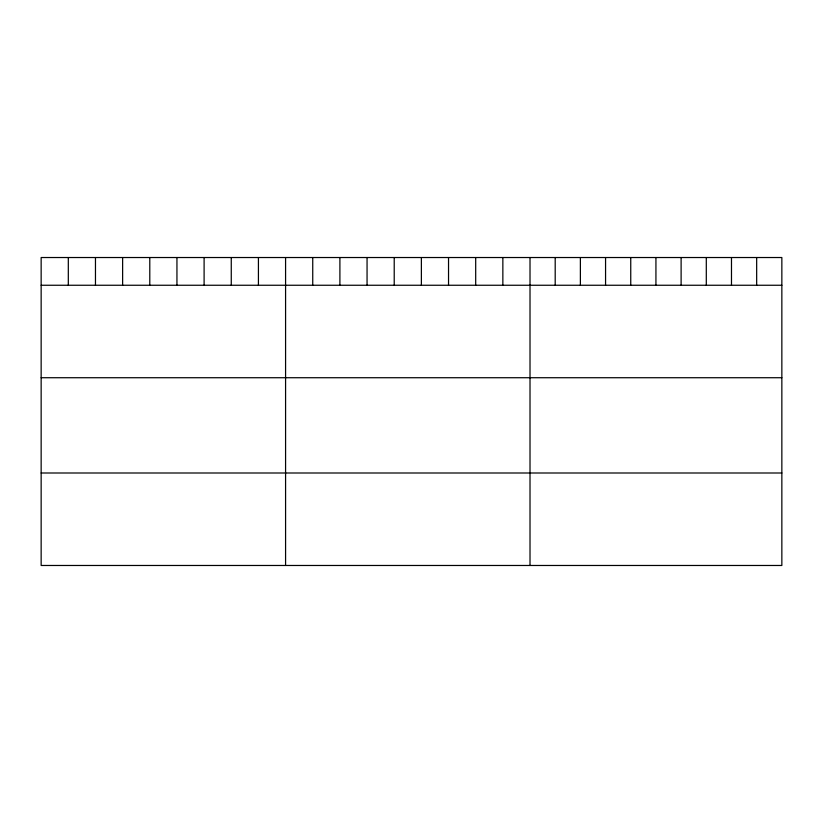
<?xml version="1.0" encoding="UTF-8"?>
<svg xmlns="http://www.w3.org/2000/svg" width="823" height="823" viewBox="0 0 823 823"><rect width="100%" height="100%" fill="white"/><g stroke="black" fill="none" stroke-linecap="round" stroke-linejoin="round"><path stroke-width="1.23" d="M781.85 285.252L781.85 565.473L41.15 565.473L41.15 257.527L781.85 257.527L781.85 285.252L41.15 285.252M41.15 377.726L781.85 377.726M41.15 472.999L781.85 472.999M756.666 257.527L756.666 285.252M731.482 257.527L731.482 285.252M706.299 257.527L706.299 285.252M681.115 257.527L681.115 285.252M655.931 257.527L655.931 285.252M630.747 257.527L630.747 285.252M605.563 257.527L605.563 285.252M580.38 257.527L580.38 285.252M555.196 257.527L555.196 285.252M530.012 257.527L530.012 565.473M502.853 257.527L502.853 285.252M475.694 257.527L475.694 285.252M448.535 257.527L448.535 285.252M421.376 257.527L421.376 285.252M394.217 257.527L394.217 285.252M367.058 257.527L367.058 285.252M339.899 257.527L339.899 285.252M312.74 257.527L312.74 285.252M285.581 257.527L285.581 565.473M258.422 257.527L258.422 285.252M231.263 257.527L231.263 285.252M204.104 257.527L204.104 285.252M176.945 257.527L176.945 285.252M149.786 257.527L149.786 285.252M122.627 257.527L122.627 285.252M95.468 257.527L95.468 285.252M68.309 257.527L68.309 285.252"/></g></svg>
